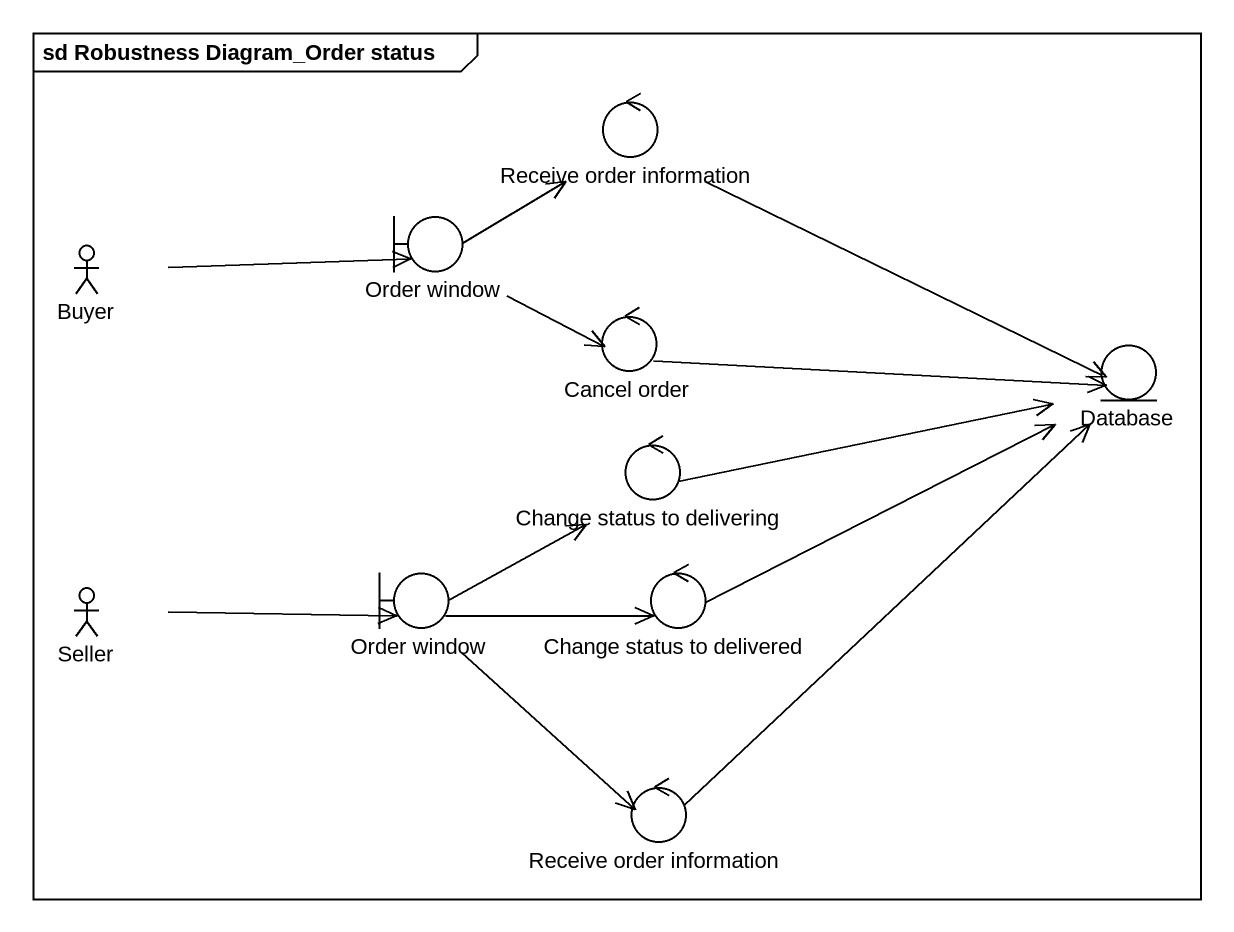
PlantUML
@startuml
mainframe sd Robustness Diagram_Order status
control "Receive order information" as Receive_order_information
actor Buyer
boundary "Order window" as Order_window
control "Cancel order" as Cancel_order
entity "Database" as Database_
control "Change status to delivering" as Change_status_to_delivering
actor Seller
boundary "Order window" as Order_window_2
control "Change status to delivered" as Change_status_to_delivered
control "Receive order information" as Receive_order_information_2
Receive_order_information -right-> Database_
Buyer -right-> Order_window
Order_window -right-> Receive_order_information
Order_window -right-> Cancel_order
Cancel_order -right-> Database_
Change_status_to_delivering -right-> Database_
Seller -right-> Order_window_2
Order_window_2 -right-> Change_status_to_delivering
Order_window_2 -right-> Change_status_to_delivered
Order_window_2 --> Receive_order_information_2
Change_status_to_delivered -right-> Database_
Receive_order_information_2 -up-> Database_
@enduml
